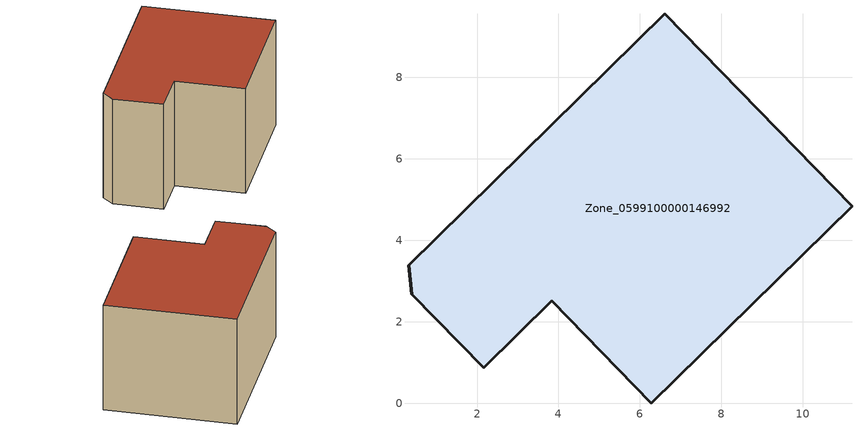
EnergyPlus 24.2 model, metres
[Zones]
Zone_0599100000146992
 floor ground (C_G): 6.28,0 3.84,2.51 2.16,0.87 0.4,2.67 0.32,3.39 6.61,9.56 11.21,4.83 z0
 wall outside (C_F): 3.84,2.51 6.28,0 11.21,4.83 6.61,9.56 0.32,3.39 0.4,2.67 2.16,0.87 3.84,2.51 z0:5.75
 roof outside (C_R): 0.4,2.67 2.16,0.87 3.84,2.51 6.28,0 11.21,4.83 6.61,9.56 0.32,3.39 z5.75
[BUILDING]
Pand.0599100000146992: North Axis=0; Terrain=City; Loads Convergence Tolerance Value=0.04; Temperature Convergence Tolerance Value=0.4; Solar Distribution=FullExterior; Maximum Number of Warmup Days=25; Minimum Number of Warmup Days=1
[Site:Location]
Rotterdam.The.Hague.AP_ZH_NLD Design_Conditions: Latitude=51.96; Longitude=4.45; Time Zone=1; Elevation=-4.5
[SITE:GROUNDTEMPERATURE:BUILDINGSURFACE]
18, 18, 18, 18, 18, 18, 18, 18, 18, 18, 18, 18
[MATERIAL] Thermal Absorptance=0.9; Solar Absorptance=0.7; Visible Absorptance=0.7
Name | Roughness | Thickness | Conductivity | Density | Specific Heat
G.TI.1975-1991 | MediumSmooth | 0.15 | 0.288461 | 540 | 1210
F.TI.1975-1991 | Rough | 0.3 | 0.230769 | 1920 | 840
R.TI.1975-1991 | MediumRough | 0.2 | 0.153846 | 1500 | 1000
[CONSTRUCTION]
C_G: G.TI.1975-1991
C_F: F.TI.1975-1991
C_R: R.TI.1975-1991
[ZONE]
Zone_0599100000146992: Type=1; Multiplier=1; Ceiling Height=Autocalculate; Volume=Autocalculate; Floor Area=autocalculate; Part of Total Floor Area=Yes
[ZONEINFILTRATION:DESIGNFLOWRATE]
Infil_Zone_0599100000146992: Zone or ZoneList or Space or SpaceList=Zone_0599100000146992; Schedule=AlwaysOn; Design Flow Rate Calculation Method=Flow/Area; Flow Rate per Floor Area=0.003; Constant Term Coefficient=1; Temperature Term Coefficient=0; Velocity Term Coefficient=0; Velocity Squared Term Coefficient=0
[HVACTEMPLATE:ZONE:IDEALLOADSAIRSYSTEM]
Zone_0599100000146992: Maximum Heating Supply Air Temperature=50; Minimum Cooling Supply Air Temperature=13; Maximum Heating Supply Air Humidity Ratio=0.0156; Minimum Cooling Supply Air Humidity Ratio=0.0077; Heating Limit=NoLimit; Cooling Limit=NoLimit; Dehumidification Control Type=ConstantSensibleHeatRatio; Cooling Sensible Heat Ratio=0.7; Dehumidification Setpoint=60; Humidification Control Type=None; Humidification Setpoint=30; Outdoor Air Method=None; Outdoor Air Flow Rate per Person=0.00944; Outdoor Air Flow Rate per Zone Floor Area=0; Outdoor Air Flow Rate per Zone=0; Demand Controlled Ventilation Type=None; Outdoor Air Economizer Type=NoEconomizer; Heat Recovery Type=None; Sensible Heat Recovery Effectiveness=0.7; Latent Heat Recovery Effectiveness=0.65
[ZONECONTROL:THERMOSTAT]
ThermostatControl_Zone_0599100000146992: Zone or ZoneList=Zone_0599100000146992; Control Type Schedule=DualSetpointControlType; Control 1=Thermostat_Zone_0599100000146992; Temperature Difference Between Cutout And Setpoint=0
[THERMOSTATSETPOINT:DUALSETPOINT]
Thermostat_Zone_0599100000146992: Heating Setpoint Temperature Schedule=HeatingSetpoint_Zone_0599100000146992; Cooling Setpoint Temperature Schedule=CoolingSetpoint_Zone_0599100000146992
[SCHEDULE:COMPACT]
HeatingSetpoint_Zone_0599100000146992: Through: 12/31, For: AllDays, Until: 24:00, 21
CoolingSetpoint_Zone_0599100000146992: Through: 12/31, For: AllDays, Until: 24:00, 24
DualSetpointControlType: Through: 12/31, For: AllDays, Until: 24:00, 4
AlwaysOn: Through: 12/31, For: AllDays, Until: 24:00, 1
